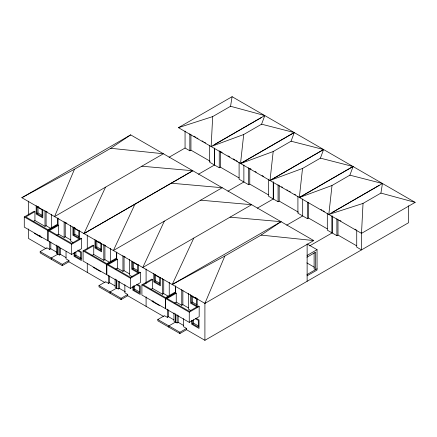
<?xml version="1.0" encoding="UTF-8"?>
<svg xmlns="http://www.w3.org/2000/svg" width="437" height="437" viewBox="0 0 437 437"><rect width="100%" height="100%" fill="white"/><g stroke="black" fill="none" stroke-linecap="round" stroke-linejoin="round"><path stroke-width="0.66" d="M211.147 146.542L212.677 116.597L230.561 106.273L264.789 115.57L261.594 124.19L243.704 134.514L211.131 146.532L264.789 115.57M361.508 233.353L363.032 203.407L380.922 193.083L415.15 202.38L361.508 233.353L299.427 197.513L353.069 166.541L415.15 202.38M240.525 163.504L294.167 132.531L232.091 96.692L178.443 127.664L240.525 163.504L243.704 134.514M273.185 151.535L270.006 180.525L323.648 149.552L291.075 141.211L273.185 151.535L240.612 163.553L299.34 197.458L352.981 166.492L294.254 132.586L240.612 163.553M299.34 197.458L302.524 168.469L320.408 158.145L323.588 149.52L269.946 180.492L302.524 168.469M328.821 214.48L332.005 185.49L349.89 175.166L353.069 166.541M230.561 106.273L232.091 96.692M380.922 193.083L382.446 183.507L349.89 175.166M291.075 141.211L294.254 132.586M74.481 169.234L54.549 216.588L163.389 153.758L110.752 148.29L74.481 169.234L21.85 197.71L204.909 303.398L313.739 240.563L130.679 134.875L21.85 197.71M204.909 303.398L224.842 256.038L261.113 235.101L281.04 221.685L230.053 217.167M192.821 170.752L83.991 233.587L105.535 187.162M113.385 250.554L134.967 204.155M164.35 221.117L142.768 267.52L251.636 204.707L200.621 200.179M224.842 256.038L172.211 284.52L193.782 238.11M110.752 148.29L130.679 134.875M70.745 239.94L65.233 236.756L64.13 237.395L58.618 234.21L58.618 225.301L49.436 230.605L71.624 243.414L80.812 238.116L81.55 238.536L81.55 248.719L71.624 254.449L24.275 227.109L24.275 216.927L34.195 211.202L34.933 211.623L34.933 220.532L45 226.344L46.098 225.71L50.506 228.256M34.933 211.623L25.745 216.927L47.939 229.742L57.121 224.438L58.618 225.301M36.916 213.617L42.056 216.588L42.056 209.798L36.916 206.832L36.916 213.617L38.019 212.983L42.018 215.294M33.207 221.526L34.933 220.532M169.103 157.244L185.059 148.028L189.838 150.787L190.936 150.148L210.197 161.269M56.897 235.204L58.618 234.21M214.452 144.631L261.468 117.471M105.077 282.668L68.909 261.79L62.256 265.625L40.182 252.881L40.182 251.608L46.835 247.774L49.703 249.423L50.801 248.79L56.865 252.291M73.684 234.849L78.829 237.815L78.829 231.031L73.684 228.059L73.684 234.849L74.787 234.21L78.786 236.521M83.953 233.566L192.783 170.73L141.807 166.218M24.275 216.927L71.624 244.267L81.55 238.536M198.496 174.21L214.48 165.017L214.48 148.045L214.452 165M56.313 245.053L56.313 253.242L59.427 255.044L60.53 254.405L66.042 257.59M209.678 145.27L209.678 162.242L219.259 167.77L220.357 167.136L239.034 177.919M129.56 273.895L124.048 270.711L122.944 271.35L117.438 268.165L117.438 259.256L108.25 264.56L130.445 277.375L139.627 272.071L140.364 272.497L140.364 282.679L130.445 288.404L83.09 261.064L83.09 250.882L93.01 245.157L93.747 245.583L93.747 254.492L103.815 260.305L104.918 259.665L109.878 262.528M74.787 252.455L74.787 255.847L75.891 255.213L81.178 258.267M93.747 245.583L84.56 250.882L106.754 263.697L115.936 258.393L117.438 259.256M40.182 251.608L62.256 264.352L68.909 260.518L68.909 261.79M95.73 247.577L100.876 250.543L100.876 243.759L95.73 240.787L95.73 247.577L96.834 246.938L101.406 249.576M92.021 255.487L93.747 254.492M113.374 250.548L222.215 187.724L171.238 183.212M227.917 191.198L243.873 181.983L243.873 165.011M239.099 162.258L239.099 179.225L248.653 184.742L249.756 184.108L268.427 194.886M115.712 269.159L117.438 268.165M163.891 316.628L127.724 295.745L121.071 299.585L99.002 286.841L99.002 285.569L105.65 281.728L108.518 283.384L109.616 282.744L115.128 285.929M132.498 268.804L137.644 271.776L137.644 264.986L132.498 262.014L132.498 268.804L133.602 268.165L137.606 270.476M83.09 250.882L130.445 278.222L140.364 272.497M116.701 279.926L116.701 288.109L110.037 291.938L110.037 293.211M257.311 208.17L273.294 198.972L273.294 182M115.128 279.008L115.128 287.202L118.247 288.999L119.345 288.36L125.408 291.861M268.493 179.225L268.493 196.197L278.074 201.73L279.177 201.091L298.433 212.213M188.374 307.85L182.863 304.671L181.765 305.305L176.253 302.125L176.253 293.216L167.065 298.52L189.259 311.33L198.442 306.026L199.179 306.452L199.179 316.634L189.259 322.364L141.905 295.024L141.905 284.842L151.825 279.112L152.562 279.538L152.562 288.447L162.63 294.259L163.733 293.626L168.693 296.488M133.602 285.732L133.602 289.807L134.705 289.168L139.408 291.883M152.562 279.538L143.374 284.842L165.568 297.652L174.756 292.348L176.253 293.216M99.002 285.569L121.071 298.313L127.724 294.472L127.724 295.745M154.545 281.532L159.691 284.503L159.691 277.714L154.545 274.742L154.545 281.532L155.648 280.893L159.647 283.203M150.841 289.441L152.562 288.447M172.2 284.514L281.04 221.685M286.732 225.153L302.688 215.944L302.688 198.972M297.914 196.213L297.914 213.185L307.468 218.697L308.571 218.063L327.242 228.846M174.527 303.12L176.253 302.125M332.082 212.546L379.114 185.392M382.468 183.513L328.804 214.474L363.032 203.407M408.535 205.772L408.535 222.744L204.909 340.308L186.539 329.7L179.891 333.54L157.817 320.796L157.817 319.523L164.465 315.683L167.333 317.338L168.436 316.705L173.948 319.884M191.313 302.759L196.459 305.731L196.459 298.941L191.313 295.975L191.313 302.759L192.417 302.125L196.989 304.764M141.905 284.842L189.259 312.182L199.179 306.452M175.488 322.047L175.488 313.864L175.516 322.064L168.851 325.898L168.851 327.171M309.625 245.878L332.115 232.926L332.115 215.96M173.948 312.968L173.948 321.157L177.061 322.954L178.159 322.32L183.671 325.499M327.308 213.185L327.308 230.152L336.889 235.685L337.992 235.051L356.663 245.829M307.053 255.454L317.049 249.685L317.049 270.05L307.053 275.818M306.954 257.213L315.58 252.231L315.58 269.629L314.11 268.777L314.11 252.723M192.417 320.37L192.417 323.762L193.52 323.123L198.813 326.182M157.817 319.523L179.891 332.267L186.539 328.427L186.539 329.7M306.954 274.605L317.049 268.777M299.427 197.513L332.005 185.49M178.443 127.664L212.677 116.597M261.113 235.101L313.739 240.563M261.594 124.19L294.167 132.531M320.408 158.145L352.981 166.492M193.919 136.175L195.672 137.185M196.841 137.857L198.005 138.529M202.091 140.889L203.26 141.566M204.423 142.238L205.592 142.91M221.007 151.814L222.176 152.486M228.01 155.856L229.764 156.867M233.265 158.888L235.013 159.898M236.182 160.57L237.346 161.248M249.817 168.447L250.985 169.119M255.071 171.479L256.24 172.151M262.074 175.521L263.822 176.532M281.575 186.779L282.739 187.451M286.825 189.811L287.994 190.488M289.163 191.16L290.326 191.832M294.412 194.192L295.581 194.864M320.889 209.476L322.058 210.153M323.222 210.825L324.391 211.497M339.806 220.401L340.975 221.073M354.981 229.157L356.144 229.835M317.049 249.685L307.129 243.961L307.129 281.291M306.834 262.883L314.411 267.258M37.833 206.51L38.937 207.149M46.098 211.284L47.201 211.923M65.785 222.652L66.888 223.285M74.05 227.42L75.153 228.059M98.855 241.743L100.505 242.693M104.367 244.922L105.464 245.561M124.048 256.29L125.151 256.923M194.989 297.247L196.645 298.198M73.542 242.825L70.745 241.213L70.745 225.514M132.356 276.785L129.56 275.168L129.56 259.469M190.614 310.417L188.374 309.123L188.374 293.429M78.01 250.073L81.402 252.029L81.402 260.518L74.05 256.273L74.05 253.007M137.387 284.356L140.217 285.984L140.217 294.472L132.87 290.228L132.87 286.311M196.208 318.311L199.032 319.944L199.032 328.427L191.685 324.188L191.685 320.272M77.726 250.756L80.665 252.455L80.665 259.245L74.787 255.847M136.541 284.711L139.479 286.41L139.479 293.2L133.602 289.807M195.355 318.671L198.294 320.37L198.294 327.155L192.417 323.762M39.193 235.297L40.368 235.975M152.71 300.836L153.884 301.514M34.343 233.347L41.69 237.591M93.157 267.302L100.505 271.546M151.972 301.262L159.325 305.501M68.909 260.518L66.042 258.862L66.042 251.351M127.724 294.472L124.856 292.817L124.856 284.629M186.539 328.427L183.671 326.772L183.671 318.584M46.262 248.713L28.465 238.438L28.465 228.933M361.508 232.926L361.508 249.898L356.729 247.14L356.729 230.168M337.992 219.434L337.992 235.051M336.889 218.713L336.889 235.685M332.082 215.944L332.082 232.91M308.571 202.451L308.571 218.063M307.468 202.407L307.468 218.697M279.177 185.479L279.177 201.091M278.074 184.758L278.074 201.73M273.267 181.983L273.267 198.955M249.756 168.491L249.756 184.108M248.653 167.77L248.653 184.742M220.357 151.524L220.357 167.136M219.259 150.803L219.259 167.77M204.909 302.972L204.909 340.308M197.196 298.52L197.196 307.003L190.581 303.185L190.581 294.702M193.52 319.731L193.52 323.123M192.417 296.013L192.417 302.125M190.936 134.536L190.936 150.148M189.838 133.815L189.838 150.787M189.259 312.182L189.259 322.364M185.059 131.056L185.059 148.028M182.863 290.337L182.863 304.671M181.765 289.611L181.765 305.305M179.891 332.267L179.891 333.54M178.159 315.492L178.159 322.32M177.061 314.766L177.061 322.954M175.516 286L175.516 292.79L165.596 298.52L165.568 308.686L165.596 298.52L175.488 292.774L175.488 285.984M169.245 282.378L169.245 296.029M168.436 309.877L168.436 316.705M167.333 309.15L167.333 317.338M163.733 279.292L163.733 293.626M162.63 278.56L162.63 294.259M160.423 277.287L160.423 285.776L153.813 281.958L153.813 273.469M155.648 274.786L155.648 280.893M146.095 269.017L146.095 283.269M146.095 296.849L146.095 306.353M138.382 264.56L138.382 273.049L131.766 269.23L131.766 261.397M134.705 285.776L134.705 289.168M133.602 262.735L133.602 268.165M130.445 278.222L130.445 288.404M124.048 256.382L124.048 270.711M122.944 255.65L122.944 271.35M121.071 298.313L121.071 299.585M119.345 281.537L119.345 288.36M118.247 281.494L118.247 288.999M116.674 279.909L116.674 288.092M110.424 248.424L110.424 262.074M109.616 275.922L109.616 282.744M108.518 275.19L108.518 283.384M106.781 274.742L106.781 264.56L116.701 258.835L116.701 252.045L116.674 258.819L106.754 264.543L106.754 274.726M104.918 245.332L104.918 259.665M103.815 244.605L103.815 260.305M101.608 243.333L101.608 251.816L94.993 247.998L94.993 239.514M96.834 240.831L96.834 246.938M87.28 235.057L87.28 248.637M87.28 263.571L87.28 272.393M79.561 230.605L79.561 239.088L72.952 235.27L72.952 226.787M75.891 251.816L75.891 255.213M74.787 228.103L74.787 234.21M71.624 244.267L71.624 254.449M65.233 222.422L65.233 236.756M64.13 221.696L64.13 237.395M62.256 264.352L62.256 265.625M60.53 248.265L60.53 254.405M59.427 246.85L59.427 255.044M57.886 218.09L57.886 224.875L47.966 230.605L47.939 240.771L47.966 230.605L57.859 224.858L57.859 218.074M57.886 245.971L57.886 254.154L51.222 257.983L51.222 259.256M57.859 245.955L57.859 254.137M51.61 214.469L51.61 228.114M50.801 241.961L50.801 248.79M49.703 241.235L49.703 249.423M46.098 211.377L46.098 225.71M45 210.65L45 226.344M42.793 209.378L42.793 217.861L36.178 214.043L36.178 205.559M38.019 206.87L38.019 212.983M28.465 201.102L28.465 214.676"/></g></svg>
